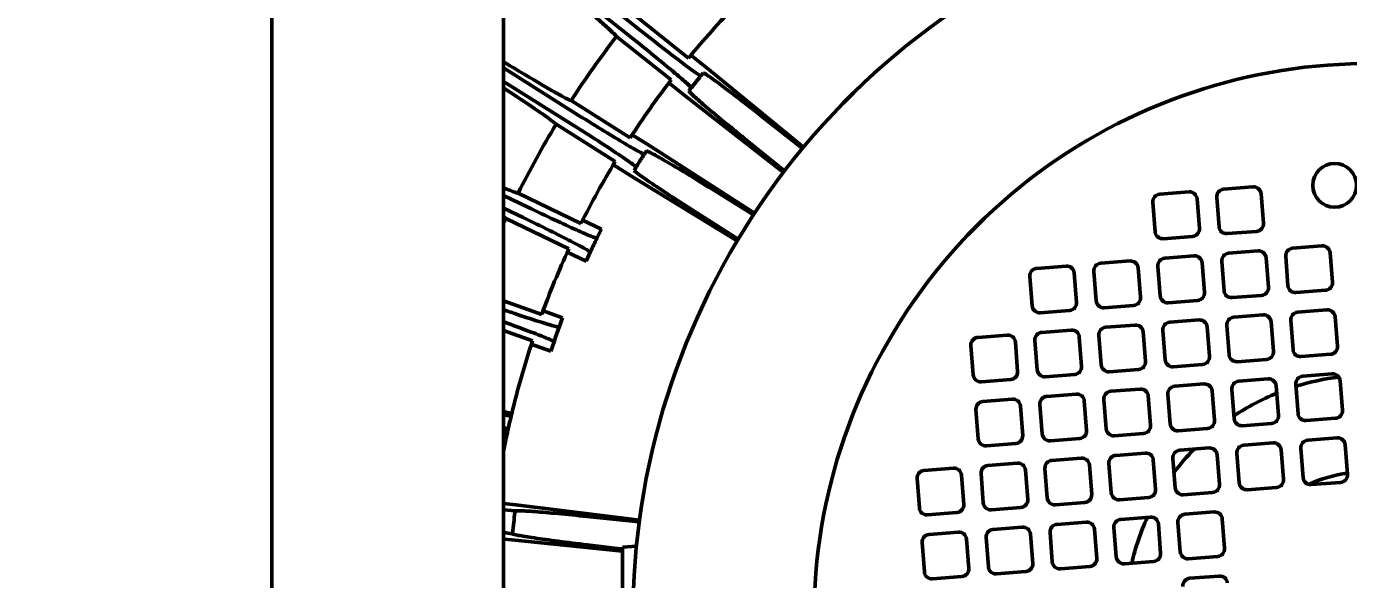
# Model space of a CAD drawing. Header units: inches. Extents: x 11 to 1621, y 11 to 1332.
# Drawn here: x 1080.39 to 1087.29, y 310.09 to 312.97 of the extents above; entities that cross this region are included whole.
import ezdxf

# ---------------------------------------------------------------- set-up
doc = ezdxf.new("R2010")
doc.units = ezdxf.units.IN
doc.header["$LTSCALE"] = 48
doc.header["$MEASUREMENT"] = 0
doc.layers.add('Dimension (ANSI)', color=7, linetype='Continuous', lineweight=25)
doc.layers.add('Visible (ANSI)', color=7, linetype='Continuous', lineweight=50)
doc.styles.add('Dimension Text', font='tahoma.ttf')
doc.dimstyles.new('ELC FT', dxfattribs={"dimscale": 48, "dimtxt": 0.12, "dimasz": 0.098425, "dimexe": 0.05, "dimexo": 0.1, "dimgap": 0.031496, "dimtad": 1, "dimdec": 5, "dimzin": 3, "dimdsep": 46, "dimlunit": 4, "dimtxsty": 'Dimension Text', "dimcen": 0.09, "dimdle": 0.5, "dimclrd": 5, "dimclre": 5, "dimclrt": 256, "dimadec": 1, "dimazin": 3, "dimtfac": 0.833333, "dimtofl": 0, "dimtmove": 0, "dimatfit": 3, "dimfxl": 0, "dimfrac": 2, "dimtolj": 1, "dimtzin": 0, "dimlwd": 25, "dimlwe": 25, "dimarcsym": 0})

# ---------------------------------------------------------------- blocks, each defined once
blk = doc.blocks.new('*D32')
at = {"layer": 'Defpoints', "color": 0, "linetype": 'Continuous', "transparency": 16777216}
for p in [(1009.1438, 460.8893), (1167.9445, 460.8893), (1018.5453, 291.4511)]:
    blk.add_point(p, dxfattribs=at)
at = {"layer": 'Dimension (ANSI)', "color": 5, "linetype": 'Continuous', "lineweight": 25, "transparency": 16777216}
for p, q in [((1163.1445, 460.8893), (1006.7438, 460.8893)), ((1009.1438, 296.1755), (1009.1438, 456.1649)), ((1013.7453, 291.4511), (1006.7438, 291.4511))]:
    blk.add_line(p, q, dxfattribs=at)
at = {"layer": 'Dimension (ANSI)', "color": 5, "linetype": 'Continuous', "transparency": 16777216}
for points in [[(1008.3564, 456.1649), (1009.9312, 456.1649), (1009.1438, 460.8893)], [(1008.3564, 296.1755), (1009.9312, 296.1755), (1009.1438, 291.4511)]]:
    blk.add_solid(points, dxfattribs=at)
at = {"layer": 'Dimension (ANSI)', "linetype": 'Continuous', "lineweight": 25, "transparency": 16777216, "insert": (1003.9957, 376.1702), "char_height": 5.76, "attachment_point": 5, "rotation": 90, "style": 'Dimension Text'}
blk.add_mtext('\\A1;14\'-1 7/16"', dxfattribs=at)
blk = doc.blocks.new('*D51')
at = {"layer": 'Defpoints', "color": 0, "linetype": 'Continuous', "transparency": 16777216}
for p in [(1146.447, 546.4511), (994.5453, 291.4511), (1018.5453, 291.4511)]:
    blk.add_point(p, dxfattribs=at)
at = {"layer": 'Dimension (ANSI)', "color": 5, "linetype": 'Continuous', "lineweight": 25, "transparency": 16777216}
for p, q in [((1141.647, 546.4511), (992.1453, 546.4511)), ((994.5453, 541.7267), (994.5453, 296.1755)), ((1013.7453, 291.4511), (992.1453, 291.4511))]:
    blk.add_line(p, q, dxfattribs=at)
at = {"layer": 'Dimension (ANSI)', "color": 5, "linetype": 'Continuous', "transparency": 16777216}
for points in [[(993.7579, 541.7267), (995.3327, 541.7267), (994.5453, 546.4511)], [(993.7579, 296.1755), (995.3327, 296.1755), (994.5453, 291.4511)]]:
    blk.add_solid(points, dxfattribs=at)
at = {"layer": 'Dimension (ANSI)', "linetype": 'Continuous', "lineweight": 25, "transparency": 16777216, "insert": (990.0336, 418.9511), "char_height": 5.76, "attachment_point": 5, "rotation": 90, "style": 'Dimension Text'}
blk.add_mtext('\\A1;21\'-3"', dxfattribs=at)

msp = doc.modelspace()

# ---------------------------------------------------------------- linework, layer by layer
at = {"layer": 'Visible (ANSI)'}
for p, q in [((1081.668842, 319.578653), (1081.668842, 304.504153)), ((1083.555095, 312.905337), (1081.978586, 314.162562)), ((1082.015406, 314.208733), (1083.591916, 312.951509)), ((1082.876756, 313.072271), (1082.876756, 308.122271)), ((1083.842396, 312.807094), (1083.557641, 313.034178)), ((1083.466871, 312.920357), (1083.751627, 312.693273)), ((1083.854808, 312.822097), (1083.939667, 312.754424)), ((1082.876756, 312.755565), (1083.272425, 312.506951)), ((1083.906585, 312.714401), (1083.918991, 312.729409)), ((1083.939667, 312.754424), (1084.44246, 312.34345)), ((1083.241006, 312.456947), (1082.876756, 312.68582)), ((1083.824621, 312.61016), (1083.739761, 312.677833)), ((1083.844407, 312.635885), (1083.856279, 312.651319)), ((1083.537499, 312.391489), (1083.229109, 312.585263)), ((1084.337173, 312.211424), (1083.824621, 312.61016)), ((1083.151655, 312.461995), (1083.460045, 312.26822)), ((1084.436632, 312.336445), (1084.235611, 312.494391)), ((1083.548153, 312.407787), (1083.640057, 312.350041)), ((1084.143988, 312.3795), (1084.342705, 312.218665)), ((1083.611663, 312.306565), (1083.622311, 312.322868)), ((1083.640057, 312.350041), (1084.185702, 311.997946)), ((1083.541886, 312.193803), (1083.449983, 312.25155)), ((1083.558668, 312.221581), (1083.568736, 312.238248)), ((1084.095859, 311.854961), (1083.541886, 312.193803)), ((1082.876756, 312.091039), (1083.004718, 312.029416)), ((1083.281053, 311.944359), (1082.952906, 312.102386)), ((1084.180695, 311.990333), (1083.963253, 312.124778)), ((1086.452939, 312.109357), (1086.299869, 312.09731)), ((1086.786553, 312.135613), (1086.633483, 312.123566)), ((1086.840937, 311.946384), (1086.82889, 312.099453)), ((1082.979095, 311.976209), (1082.876756, 312.025493)), ((1086.263709, 312.054973), (1086.275756, 311.901903)), ((1086.507323, 311.920128), (1086.495276, 312.073197)), ((1086.597323, 312.081229), (1086.60937, 311.928159)), ((1082.88974, 311.971221), (1083.217887, 311.813194)), ((1083.289815, 311.961748), (1083.387606, 311.914655)), ((1083.885071, 312.000351), (1084.100546, 311.862776)), ((1083.364259, 311.868274), (1083.387606, 311.914655)), ((1086.318093, 311.865743), (1086.471163, 311.87779)), ((1086.651707, 311.891999), (1086.804777, 311.904046)), ((1087.146423, 311.828255), (1086.993353, 311.816208)), ((1083.307546, 311.748408), (1083.209755, 311.795501)), ((1083.307546, 311.748408), (1083.329251, 311.795579)), ((1086.145581, 311.749487), (1085.992511, 311.73744)), ((1086.479195, 311.775743), (1086.326125, 311.763696)), ((1086.533579, 311.586513), (1086.521532, 311.739583)), ((1086.623579, 311.747615), (1086.635626, 311.594545)), ((1086.812809, 311.801999), (1086.659739, 311.789952)), ((1086.867193, 311.612769), (1086.855146, 311.765839)), ((1086.957193, 311.773871), (1086.96924, 311.620801)), ((1087.200807, 311.639025), (1087.18876, 311.792095)), ((1085.622737, 311.668847), (1085.634784, 311.515777)), ((1085.811966, 311.723231), (1085.658896, 311.711184)), ((1085.866351, 311.534001), (1085.854304, 311.687071)), ((1085.956351, 311.695103), (1085.968398, 311.542033)), ((1086.199965, 311.560257), (1086.187918, 311.713327)), ((1086.289965, 311.721359), (1086.302012, 311.568289)), ((1083.076282, 311.471328), (1082.876756, 311.541145)), ((1086.344349, 311.532129), (1086.497419, 311.544176)), ((1086.677963, 311.558385), (1086.831033, 311.570432)), ((1087.011578, 311.584641), (1087.164647, 311.596688)), ((1083.083042, 311.489589), (1083.185491, 311.453741)), ((1085.677121, 311.479617), (1085.830191, 311.491664)), ((1086.010735, 311.505873), (1086.163805, 311.51792)), ((1086.839065, 311.468385), (1086.685995, 311.456338)), ((1087.172679, 311.494641), (1087.019609, 311.482594)), ((1083.167483, 311.405037), (1083.185491, 311.453741)), ((1086.171837, 311.415873), (1086.018767, 311.403826)), ((1086.505451, 311.442129), (1086.352381, 311.430082)), ((1086.559835, 311.252899), (1086.547788, 311.405969)), ((1086.649835, 311.414001), (1086.661882, 311.260931)), ((1086.893449, 311.279155), (1086.881402, 311.432225)), ((1086.983449, 311.440257), (1086.995496, 311.287187)), ((1087.227063, 311.305411), (1087.215016, 311.458481)), ((1082.876756, 311.386907), (1083.028199, 311.333915)), ((1083.124548, 311.279575), (1083.140835, 311.32888)), ((1085.504608, 311.363361), (1085.351538, 311.351314)), ((1085.558993, 311.174131), (1085.546946, 311.327201)), ((1085.648993, 311.335233), (1085.66104, 311.182163)), ((1085.838222, 311.389617), (1085.685152, 311.37757)), ((1085.892607, 311.200387), (1085.88056, 311.353457)), ((1085.982607, 311.361489), (1085.994654, 311.208419)), ((1086.226221, 311.226643), (1086.214174, 311.379713)), ((1086.316221, 311.387745), (1086.328268, 311.234675)), ((1083.124548, 311.279575), (1083.022099, 311.315423)), ((1085.315379, 311.308977), (1085.327426, 311.155907)), ((1087.037833, 311.251027), (1087.190903, 311.263074)), ((1086.370605, 311.198515), (1086.523675, 311.210562)), ((1086.704219, 311.224771), (1086.857289, 311.236818)), ((1085.369763, 311.119747), (1085.522833, 311.131794)), ((1085.703377, 311.146003), (1085.856447, 311.15805)), ((1086.036991, 311.172259), (1086.190061, 311.184306)), ((1086.865321, 311.134771), (1086.712251, 311.122724)), ((1087.198935, 311.161027), (1087.045865, 311.14898)), ((1087.253319, 310.971797), (1087.241272, 311.124867)), ((1085.864478, 311.056003), (1085.711408, 311.043956)), ((1086.198093, 311.082259), (1086.045023, 311.070212)), ((1086.342477, 311.054131), (1086.354524, 310.901061)), ((1086.531707, 311.108515), (1086.378637, 311.096468)), ((1086.586091, 310.919285), (1086.574044, 311.072355)), ((1086.676091, 311.080387), (1086.688138, 310.927317)), ((1086.919705, 310.945541), (1086.907658, 311.098611)), ((1087.009705, 311.106643), (1087.021752, 310.953573)), ((1085.530864, 311.029747), (1085.377794, 311.0177)), ((1085.585249, 310.840517), (1085.573202, 310.993587)), ((1085.675249, 311.001619), (1085.687296, 310.848549)), ((1085.918863, 310.866773), (1085.906816, 311.019843)), ((1086.008863, 311.027875), (1086.02091, 310.874805)), ((1086.252477, 310.893029), (1086.24043, 311.046099)), ((1082.920229, 310.955422), (1082.876756, 310.965344)), ((1082.916812, 310.941063), (1082.92025, 310.955417)), ((1085.341635, 310.975363), (1085.353681, 310.822293)), ((1087.064089, 310.917413), (1087.217159, 310.92946)), ((1082.876756, 310.864388), (1082.898328, 310.859464)), ((1082.898348, 310.85946), (1082.901478, 310.873884)), ((1086.063247, 310.838645), (1086.216317, 310.850692)), ((1086.396861, 310.864901), (1086.549931, 310.876948)), ((1086.730475, 310.891157), (1086.883545, 310.903204)), ((1085.396019, 310.786133), (1085.549089, 310.79818)), ((1085.729633, 310.812389), (1085.882703, 310.824436)), ((1086.557963, 310.774901), (1086.404893, 310.762854)), ((1086.891577, 310.801157), (1086.738507, 310.78911)), ((1087.035961, 310.773028), (1087.048008, 310.619958)), ((1087.225191, 310.827413), (1087.072121, 310.815366)), ((1087.279575, 310.638183), (1087.267528, 310.791253)), ((1085.890734, 310.722389), (1085.737664, 310.710342)), ((1086.224349, 310.748645), (1086.071279, 310.736598)), ((1086.278733, 310.559415), (1086.266686, 310.712485)), ((1086.368733, 310.720516), (1086.38078, 310.567446)), ((1086.612347, 310.585671), (1086.6003, 310.738741)), ((1086.702347, 310.746772), (1086.714394, 310.593702)), ((1086.945961, 310.611927), (1086.933914, 310.764997)), ((1085.223506, 310.669877), (1085.070436, 310.65783)), ((1085.367891, 310.641748), (1085.379937, 310.488678)), ((1085.55712, 310.696133), (1085.40405, 310.684086)), ((1085.611505, 310.506903), (1085.599458, 310.659973)), ((1085.701505, 310.668004), (1085.713552, 310.514934)), ((1085.945119, 310.533159), (1085.933072, 310.686229)), ((1086.035119, 310.69426), (1086.047166, 310.54119)), ((1085.034277, 310.615492), (1085.046323, 310.462422)), ((1085.277891, 310.480647), (1085.265844, 310.633717)), ((1086.756731, 310.557543), (1086.909801, 310.56959)), ((1087.090345, 310.583799), (1087.243415, 310.595846)), ((1086.089503, 310.505031), (1086.242573, 310.517078)), ((1086.423117, 310.531287), (1086.576187, 310.543334)), ((1082.876756, 310.486087), (1082.941767, 310.478762)), ((1082.876756, 310.451981), (1082.937582, 310.446684)), ((1082.941767, 310.478762), (1083.586145, 310.398283)), ((1085.088661, 310.426263), (1085.241731, 310.43831)), ((1085.422275, 310.452519), (1085.575345, 310.464566)), ((1085.755889, 310.478775), (1085.908959, 310.490822)), ((1086.584219, 310.441287), (1086.431149, 310.42924)), ((1083.584937, 310.389251), (1083.330667, 310.41604)), ((1085.583376, 310.362519), (1085.430306, 310.350472)), ((1085.91699, 310.388775), (1085.76392, 310.376728)), ((1086.061375, 310.360646), (1086.073422, 310.207576)), ((1086.250605, 310.415031), (1086.097535, 310.402984)), ((1086.304989, 310.225801), (1086.292942, 310.378871)), ((1086.394989, 310.386902), (1086.407036, 310.233832)), ((1086.638603, 310.252057), (1086.626556, 310.405127)), ((1082.924174, 310.327698), (1082.876756, 310.334258)), ((1082.921107, 310.295402), (1082.876756, 310.300399)), ((1083.498372, 310.237396), (1082.921107, 310.295402)), ((1085.249762, 310.336263), (1085.096692, 310.324216)), ((1085.304147, 310.147033), (1085.2921, 310.300103)), ((1085.394147, 310.308134), (1085.406193, 310.155064)), ((1085.637761, 310.173289), (1085.625714, 310.326359)), ((1085.727761, 310.33439), (1085.739808, 310.18132)), ((1085.971375, 310.199545), (1085.959328, 310.352615)), ((1083.314242, 310.27001), (1083.498372, 310.247915)), ((1083.570404, 310.26386), (1083.498372, 310.258714)), ((1083.498372, 310.258714), (1083.498372, 309.510683)), ((1085.060533, 310.281878), (1085.072579, 310.128808)), ((1085.782145, 310.145161), (1085.935215, 310.157208)), ((1086.115759, 310.171417), (1086.268829, 310.183464)), ((1086.449373, 310.197673), (1086.602443, 310.20972)), ((1085.114917, 310.092649), (1085.267987, 310.104696)), ((1085.448531, 310.118905), (1085.601601, 310.130952)), ((1086.610475, 310.107673), (1086.457405, 310.095626))]:
    msp.add_line(p, q, dxfattribs=at)
msp.add_circle((1087.212447, 312.143462), 0.114173, dxfattribs=at)
for centre, radius, start, end in [((1087.390215, 309.884699), 3.838583, 72.7611425, 284.857357), ((1087.390215, 309.884699), 4.596457, 135.9073975, 140.5211739), ((1087.390215, 309.884699), 4.96063, 142.2693495, 147.0163648), ((1087.390215, 309.884699), 2.893701, 63.8732732, 296.1267268), ((1087.390215, 309.884699), 4.596457, 142.3359689, 146.9497454), ((1087.390215, 309.884699), 4.96063, 148.6979209, 153.4449363), ((1087.390215, 309.884699), 4.596457, 148.7645404, 153.3783168), ((1086.302958, 312.058062), 0.03937, 94.5, 184.5), ((1086.456028, 312.070109), 0.03937, 4.5, 94.5), ((1086.636572, 312.084318), 0.03937, 94.5, 184.5), ((1086.789642, 312.096365), 0.03937, 4.5, 94.5), ((1087.390215, 309.884699), 4.96063, 155.1264923, 155.4854567), ((1086.801688, 311.943295), 0.03937, 274.5, 4.5), ((1086.315004, 311.904992), 0.03937, 184.5, 274.5), ((1086.468074, 311.917039), 0.03937, 274.5, 4.5), ((1086.648618, 311.931248), 0.03937, 184.5, 274.5), ((1087.390215, 309.884699), 4.596457, 155.1931118, 159.8068882), ((1086.996442, 311.77696), 0.03937, 94.5, 184.5), ((1087.149512, 311.789006), 0.03937, 4.5, 94.5), ((1086.148669, 311.710238), 0.03937, 4.5, 94.5), ((1086.329214, 311.724448), 0.03937, 94.5, 184.5), ((1086.482284, 311.736494), 0.03937, 4.5, 94.5), ((1086.662828, 311.750704), 0.03937, 94.5, 184.5), ((1086.815898, 311.76275), 0.03937, 4.5, 94.5), ((1085.661985, 311.671936), 0.03937, 94.5, 184.5), ((1085.815055, 311.683982), 0.03937, 4.5, 94.5), ((1085.995599, 311.698192), 0.03937, 94.5, 184.5), ((1086.827944, 311.60968), 0.03937, 274.5, 4.5), ((1087.008489, 311.62389), 0.03937, 184.5, 274.5), ((1087.161559, 311.635936), 0.03937, 274.5, 4.5), ((1085.827102, 311.530913), 0.03937, 274.5, 4.5), ((1086.007646, 311.545122), 0.03937, 184.5, 274.5), ((1086.160716, 311.557168), 0.03937, 274.5, 4.5), ((1086.34126, 311.571378), 0.03937, 184.5, 274.5), ((1086.49433, 311.583424), 0.03937, 274.5, 4.5), ((1086.674874, 311.597634), 0.03937, 184.5, 274.5), ((1085.674032, 311.518866), 0.03937, 184.5, 274.5), ((1086.842154, 311.429136), 0.03937, 4.5, 94.5), ((1087.022698, 311.443346), 0.03937, 94.5, 184.5), ((1087.175768, 311.455392), 0.03937, 4.5, 94.5), ((1086.021855, 311.364578), 0.03937, 94.5, 184.5), ((1086.174925, 311.376624), 0.03937, 4.5, 94.5), ((1086.35547, 311.390834), 0.03937, 94.5, 184.5), ((1086.50854, 311.40288), 0.03937, 4.5, 94.5), ((1086.689084, 311.41709), 0.03937, 94.5, 184.5), ((1087.390215, 309.884699), 4.596457, 161.6216832, 166.5293978), ((1085.354627, 311.312066), 0.03937, 94.5, 184.5), ((1085.507697, 311.324112), 0.03937, 4.5, 94.5), ((1085.688241, 311.338322), 0.03937, 94.5, 184.5), ((1085.841311, 311.350368), 0.03937, 4.5, 94.5), ((1086.70113, 311.26402), 0.03937, 184.5, 274.5), ((1086.8542, 311.276066), 0.03937, 274.5, 4.5), ((1087.034745, 311.290276), 0.03937, 184.5, 274.5), ((1087.187815, 311.302322), 0.03937, 274.5, 4.5), ((1085.853358, 311.197298), 0.03937, 274.5, 4.5), ((1086.033902, 311.211508), 0.03937, 184.5, 274.5), ((1086.186972, 311.223554), 0.03937, 274.5, 4.5), ((1086.367516, 311.237764), 0.03937, 184.5, 274.5), ((1086.520586, 311.24981), 0.03937, 274.5, 4.5), ((1085.366674, 311.158996), 0.03937, 184.5, 274.5), ((1085.519744, 311.171042), 0.03937, 274.5, 4.5), ((1085.700288, 311.185252), 0.03937, 184.5, 274.5), ((1086.71534, 311.083475), 0.03937, 94.5, 184.5), ((1086.86841, 311.095522), 0.03937, 4.5, 94.5), ((1087.048954, 311.109731), 0.03937, 94.5, 184.5), ((1087.390215, 309.884699), 1.269685, 97.0669996, 107.4003349), ((1087.202024, 311.121778), 0.03937, 4.5, 94.5), ((1085.867567, 311.016754), 0.03937, 4.5, 94.5), ((1086.048111, 311.030963), 0.03937, 94.5, 184.5), ((1086.201181, 311.04301), 0.03937, 4.5, 94.5), ((1086.381726, 311.057219), 0.03937, 94.5, 184.5), ((1086.534796, 311.069266), 0.03937, 4.5, 94.5), ((1087.390215, 309.884699), 1.269685, 112.1905523, 123.6318947), ((1085.380883, 310.978451), 0.03937, 94.5, 184.5), ((1085.533953, 310.990498), 0.03937, 4.5, 94.5), ((1085.714497, 311.004707), 0.03937, 94.5, 184.5), ((1087.014006, 309.970566), 4.210573, 166.3526284, 166.4731766), ((1086.546842, 310.916196), 0.03937, 274.5, 4.5), ((1086.727386, 310.930405), 0.03937, 184.5, 274.5), ((1086.880456, 310.942452), 0.03937, 274.5, 4.5), ((1087.061001, 310.956661), 0.03937, 184.5, 274.5), ((1087.214071, 310.968708), 0.03937, 274.5, 4.5), ((1087.390215, 309.884699), 4.596457, 167.7563164, 169.0952616), ((1087.014006, 309.970566), 4.210573, 167.8125377, 167.9330796), ((1085.726544, 310.851637), 0.03937, 184.5, 274.5), ((1085.879614, 310.863684), 0.03937, 274.5, 4.5), ((1086.060158, 310.877893), 0.03937, 184.5, 274.5), ((1086.213228, 310.88994), 0.03937, 274.5, 4.5), ((1086.393772, 310.904149), 0.03937, 184.5, 274.5), ((1085.39293, 310.825381), 0.03937, 184.5, 274.5), ((1085.546, 310.837428), 0.03937, 274.5, 4.5), ((1086.561052, 310.735652), 0.03937, 4.5, 94.5), ((1086.741596, 310.749861), 0.03937, 94.5, 184.5), ((1086.894666, 310.761908), 0.03937, 4.5, 94.5), ((1087.07521, 310.776117), 0.03937, 94.5, 184.5), ((1087.22828, 310.788164), 0.03937, 4.5, 94.5), ((1085.740753, 310.671093), 0.03937, 94.5, 184.5), ((1085.893823, 310.68314), 0.03937, 4.5, 94.5), ((1086.074367, 310.697349), 0.03937, 94.5, 184.5), ((1086.227437, 310.709396), 0.03937, 4.5, 94.5), ((1086.407982, 310.723605), 0.03937, 94.5, 184.5), ((1087.390215, 309.884699), 1.269685, 135.8760361, 143.1239639), ((1085.073525, 310.618581), 0.03937, 94.5, 184.5), ((1085.226595, 310.630628), 0.03937, 4.5, 94.5), ((1085.407139, 310.644837), 0.03937, 94.5, 184.5), ((1085.560209, 310.656884), 0.03937, 4.5, 94.5), ((1087.390215, 309.884699), 0.767717, 98.3225537, 114.1431606), ((1087.240327, 310.635094), 0.03937, 274.5, 4.5), ((1086.420028, 310.570535), 0.03937, 184.5, 274.5), ((1086.573098, 310.582582), 0.03937, 274.5, 4.5), ((1086.753642, 310.596791), 0.03937, 184.5, 274.5), ((1086.906712, 310.608838), 0.03937, 274.5, 4.5), ((1087.087257, 310.623047), 0.03937, 184.5, 274.5), ((1085.572256, 310.503814), 0.03937, 274.5, 4.5), ((1085.7528, 310.518023), 0.03937, 184.5, 274.5), ((1085.90587, 310.53007), 0.03937, 274.5, 4.5), ((1086.086414, 310.544279), 0.03937, 184.5, 274.5), ((1086.239484, 310.556326), 0.03937, 274.5, 4.5), ((1085.085572, 310.465511), 0.03937, 184.5, 274.5), ((1085.238642, 310.477558), 0.03937, 274.5, 4.5), ((1085.419186, 310.491767), 0.03937, 184.5, 274.5), ((1086.434238, 310.389991), 0.03937, 94.5, 184.5), ((1086.587308, 310.402038), 0.03937, 4.5, 94.5), ((1085.586465, 310.32327), 0.03937, 4.5, 94.5), ((1085.767009, 310.337479), 0.03937, 94.5, 184.5), ((1085.920079, 310.349526), 0.03937, 4.5, 94.5), ((1086.100623, 310.363735), 0.03937, 94.5, 184.5), ((1087.390215, 309.884699), 1.269685, 155.3681053, 166.8094477), ((1086.253693, 310.375782), 0.03937, 4.5, 94.5), ((1085.099781, 310.284967), 0.03937, 94.5, 184.5), ((1085.252851, 310.297014), 0.03937, 4.5, 94.5), ((1085.433395, 310.311223), 0.03937, 94.5, 184.5), ((1086.26574, 310.222712), 0.03937, 274.5, 4.5), ((1086.446284, 310.236921), 0.03937, 184.5, 274.5), ((1086.599354, 310.248968), 0.03937, 274.5, 4.5), ((1085.445442, 310.158153), 0.03937, 184.5, 274.5), ((1085.598512, 310.1702), 0.03937, 274.5, 4.5), ((1085.779056, 310.184409), 0.03937, 184.5, 274.5), ((1085.932126, 310.196456), 0.03937, 274.5, 4.5), ((1086.11267, 310.210665), 0.03937, 184.5, 274.5), ((1085.111828, 310.131897), 0.03937, 184.5, 274.5), ((1085.264898, 310.143944), 0.03937, 274.5, 4.5), ((1086.460494, 310.056377), 0.03937, 94.5, 184.5), ((1086.613564, 310.068424), 0.03937, 4.5, 94.5)]:
    msp.add_arc(centre, radius, start, end, dxfattribs=at)
for centre, major_axis, ratio, start_param, end_param in [((1085.861712, 310.620787), (1.220939, 2.535306), 0.9920756, 1.55645939, 1.58513332), ((1085.788907, 310.445021), (0.929398, 2.656066), 0.9920756, 1.55645939, 1.58513332), ((1082.532974, 311.028667), (0.383837, -0.087608), 0.01249982, 5.82511835, 6.2830498), ((1086.809381, 310.01727), (0.892558, 3.91055), 0.99739926, 1.56220792, 1.57938473), ((1082.517642, 310.961497), (-0.383837, 0.087609), 0.01249982, 3.14172815, 3.50532702)]:
    msp.add_ellipse(centre, major_axis=major_axis, ratio=ratio, start_param=start_param, end_param=end_param, dxfattribs=at)
for points, knots in [([(1081.694849, 314.329347), (1081.697076, 314.331341), (1081.713353, 314.322144), (1081.77221, 314.282384), (1081.815344, 314.251392), (1081.907008, 314.183117), (1081.974958, 314.13204), (1082.193444, 313.962893), (1082.310353, 313.871125), (1082.540506, 313.68849), (1082.666177, 313.58779), (1082.923951, 313.378887), (1083.081672, 313.2506), (1083.271628, 313.093167), (1083.330616, 313.043562), (1083.399523, 312.983836), (1083.418617, 312.966875), (1083.449717, 312.938236), (1083.460531, 312.927535), (1083.466871, 312.920357)], [-17.29365989, -17.29365989, -17.29365989, -17.29365989, -13.61384146, -13.61384146, -9.87956884, -9.87956884, -7.48683973, -7.48683973, -5.3151309, -5.3151309, -3.17070036, -3.17070036, -1.71223176, -1.71223176, -0.89223943, -0.89223943, -0.46586973, -0.46586973, 0, 0, 0, 0]), ([(1083.591916, 312.951509), (1083.632935, 312.918796), (1083.673723, 312.886638), (1083.748927, 312.828074), (1083.782783, 312.802083), (1083.840105, 312.75889), (1083.863127, 312.742015), (1083.888108, 312.724603), (1083.894818, 312.720166), (1083.903729, 312.714878), (1083.906136, 312.713858), (1083.906585, 312.714401)], [0, 0, 0, 0, 0.3997919, 0.3997919, 0.78801149, 0.78801149, 1.17290367, 1.17290367, 1.37970565, 1.37970565, 1.57519948, 1.57519948, 1.57519948, 1.57519948]), ([(1083.856279, 312.651319), (1083.856709, 312.651877), (1083.855178, 312.653997), (1083.84804, 312.661509), (1083.842221, 312.667062), (1083.819687, 312.687543), (1083.798112, 312.706232), (1083.743247, 312.752506), (1083.710373, 312.77973), (1083.636543, 312.840017), (1083.596115, 312.872625), (1083.555095, 312.905337)], [0, 0, 0, 0, 0.19549809, 0.19549809, 0.40230456, 0.40230456, 0.78720508, 0.78720508, 1.17543315, 1.17543315, 1.57523368, 1.57523368, 1.57523368, 1.57523368]), ([(1083.229109, 312.585263), (1083.220327, 312.588841), (1083.206834, 312.59542), (1083.170095, 312.614992), (1083.148127, 312.627206), (1083.070278, 312.671744), (1083.005057, 312.710366), (1082.912898, 312.765846), (1082.895032, 312.776638), (1082.876696, 312.787744)], [-3.937722582, -3.937722582, -3.937722582, -3.937722582, -3.835677227, -3.835677227, -3.742245302, -3.742245302, -3.562687192, -3.562687192, -3.521534319, -3.521534319, -3.521534319, -3.521534319]), ([(1083.906585, 312.714401), (1083.906121, 312.713835), (1083.905703, 312.713326), (1083.905274, 312.712802), (1083.904747, 312.71216), (1083.904202, 312.711495), (1083.903657, 312.710828), (1083.902586, 312.70952), (1083.901514, 312.708207), (1083.900428, 312.706876), (1083.899365, 312.705572), (1083.89829, 312.70425), (1083.897207, 312.702917), (1083.896142, 312.701606), (1083.89507, 312.700285), (1083.893993, 312.698953), (1083.891875, 312.696337), (1083.889735, 312.693682), (1083.887586, 312.691007), (1083.885464, 312.688366), (1083.883333, 312.685704), (1083.881208, 312.683039), (1083.879082, 312.680373), (1083.876961, 312.677704), (1083.874858, 312.675047), (1083.872729, 312.672357), (1083.870617, 312.66968), (1083.868537, 312.667033), (1083.867479, 312.665686), (1083.866429, 312.664347), (1083.865388, 312.663017), (1083.864329, 312.661665), (1083.86328, 312.660322), (1083.862246, 312.658996), (1083.861189, 312.657641), (1083.860148, 312.656303), (1083.85911, 312.654969), (1083.858582, 312.654289), (1083.858055, 312.65361), (1083.857546, 312.652953), (1083.85713, 312.652418), (1083.856727, 312.651897), (1083.856279, 312.651319)], [4.6745427293, 4.6745427293, 4.6745427293, 4.6745427293, 4.6766032851, 4.6766032851, 4.6766032851, 4.6791315137, 4.6791315137, 4.6791315137, 4.6840938411, 4.6840938411, 4.6840938411, 4.6889526229, 4.6889526229, 4.6889526229, 4.693730387, 4.693730387, 4.693730387, 4.7031180048, 4.7031180048, 4.7031180048, 4.7123889469, 4.7123889469, 4.7123889469, 4.7216598917, 4.7216598917, 4.7216598917, 4.7310475179, 4.7310475179, 4.7310475179, 4.7358252885, 4.7358252885, 4.7358252885, 4.7406840788, 4.7406840788, 4.7406840788, 4.7456464171, 4.7456464171, 4.7456464171, 4.748174652, 4.748174652, 4.748174652, 4.7502352135, 4.7502352135, 4.7502352135, 4.7502352135]), ([(1084.235611, 312.494391), (1084.194226, 312.526907), (1084.15314, 312.558946), (1084.077648, 312.617067), (1084.043762, 312.642772), (1083.986063, 312.685602), (1083.962778, 312.702338), (1083.937577, 312.71948), (1083.930828, 312.723818), (1083.921863, 312.728968), (1083.919439, 312.729951), (1083.918991, 312.729409)], [-1.57592415, -1.57592415, -1.57592415, -1.57592415, -1.17486745, -1.17486745, -0.78796298, -0.78796298, -0.40143527, -0.40143527, -0.19502231, -0.19502231, 0, 0, 0, 0]), ([(1082.876756, 312.652153), (1082.939804, 312.610793), (1082.995541, 312.573719), (1083.069365, 312.523299), (1083.09276, 312.506913), (1083.130892, 312.479188), (1083.144047, 312.468873), (1083.151655, 312.461995)], [-1.66525952, -1.66525952, -1.66525952, -1.66525952, -0.95432856, -0.95432856, -0.49894011, -0.49894011, 0, 0, 0, 0]), ([(1083.844407, 312.635885), (1083.843525, 312.634738), (1083.850809, 312.626873), (1083.880399, 312.599349), (1083.901862, 312.580398), (1083.956401, 312.53372), (1083.988982, 312.506417), (1084.044269, 312.460756), (1084.064339, 312.444292), (1084.104344, 312.411643), (1084.124129, 312.395573), (1084.143988, 312.3795)], [-1.5759127, -1.5759127, -1.5759127, -1.5759127, -1.17444953, -1.17444953, -0.78795723, -0.78795723, -0.40102019, -0.40102019, -0.19468448, -0.19468448, 0, 0, 0, 0]), ([(1083.272425, 312.506951), (1083.316849, 312.479037), (1083.360981, 312.451647), (1083.442269, 312.401872), (1083.478823, 312.379835), (1083.54062, 312.343331), (1083.565387, 312.32914), (1083.59216, 312.314635), (1083.599324, 312.310977), (1083.608772, 312.30672), (1083.611278, 312.305975), (1083.611663, 312.306565)], [0, 0, 0, 0, 0.3997919, 0.3997919, 0.78801149, 0.78801149, 1.17290367, 1.17290367, 1.37970565, 1.37970565, 1.57519948, 1.57519948, 1.57519948, 1.57519948]), ([(1083.568736, 312.238248), (1083.569101, 312.238851), (1083.567342, 312.240786), (1083.559408, 312.247451), (1083.553004, 312.252318), (1083.528319, 312.270147), (1083.504787, 312.286303), (1083.445086, 312.326143), (1083.409371, 312.349515), (1083.329255, 312.401156), (1083.28543, 312.429033), (1083.241006, 312.456947)], [0, 0, 0, 0, 0.19549809, 0.19549809, 0.40230456, 0.40230456, 0.78720508, 0.78720508, 1.17543315, 1.17543315, 1.57523368, 1.57523368, 1.57523368, 1.57523368]), ([(1083.611663, 312.306565), (1083.611265, 312.305952), (1083.610907, 312.305399), (1083.610539, 312.30483), (1083.610088, 312.304133), (1083.609621, 312.303411), (1083.609153, 312.302687), (1083.608236, 312.301268), (1083.607317, 312.299843), (1083.606388, 312.298398), (1083.605478, 312.296984), (1083.604557, 312.29555), (1083.60363, 312.294104), (1083.602719, 312.292682), (1083.601802, 312.291249), (1083.60088, 312.289805), (1083.599069, 312.286968), (1083.597239, 312.28409), (1083.595403, 312.281192), (1083.59359, 312.278329), (1083.591771, 312.275446), (1083.589957, 312.272559), (1083.588143, 312.269673), (1083.586335, 312.266783), (1083.584542, 312.263907), (1083.582727, 312.260995), (1083.580929, 312.258098), (1083.579158, 312.255235), (1083.578257, 312.253778), (1083.577364, 312.25233), (1083.576478, 312.250892), (1083.575578, 312.24943), (1083.574685, 312.247978), (1083.573806, 312.246544), (1083.572908, 312.24508), (1083.572023, 312.243634), (1083.571141, 312.242192), (1083.570692, 312.241457), (1083.570245, 312.240723), (1083.569812, 312.240013), (1083.56946, 312.239435), (1083.569117, 312.238873), (1083.568736, 312.238248)], [4.6745427339, 4.6745427339, 4.6745427339, 4.6745427339, 4.6766032895, 4.6766032895, 4.6766032895, 4.6791315178, 4.6791315178, 4.6791315178, 4.6840938448, 4.6840938448, 4.6840938448, 4.6889526261, 4.6889526261, 4.6889526261, 4.6937303896, 4.6937303896, 4.6937303896, 4.7031180064, 4.7031180064, 4.7031180064, 4.7123889475, 4.7123889475, 4.7123889475, 4.7216598913, 4.7216598913, 4.7216598913, 4.7310475165, 4.7310475165, 4.7310475165, 4.7358252866, 4.7358252866, 4.7358252866, 4.7406840764, 4.7406840764, 4.7406840764, 4.7456464142, 4.7456464142, 4.7456464142, 4.7481746489, 4.7481746489, 4.7481746489, 4.7502352101, 4.7502352101, 4.7502352101, 4.7502352101]), ([(1083.963253, 312.124778), (1083.918488, 312.152457), (1083.874073, 312.179694), (1083.792548, 312.228996), (1083.755997, 312.250746), (1083.693866, 312.286847), (1083.668854, 312.30087), (1083.641892, 312.315083), (1083.634699, 312.318637), (1083.625214, 312.322752), (1083.622695, 312.323457), (1083.622311, 312.322868)], [-1.57592415, -1.57592415, -1.57592415, -1.57592415, -1.17486745, -1.17486745, -0.78796298, -0.78796298, -0.40143527, -0.40143527, -0.19502231, -0.19502231, 0, 0, 0, 0]), ([(1083.558668, 312.221581), (1083.557919, 312.220343), (1083.566038, 312.213343), (1083.598523, 312.189305), (1083.621973, 312.172876), (1083.681395, 312.132598), (1083.716829, 312.109115), (1083.776881, 312.069932), (1083.798668, 312.055818), (1083.842077, 312.027853), (1083.863536, 312.0141), (1083.885071, 312.000351)], [-1.5759127, -1.5759127, -1.5759127, -1.5759127, -1.17444953, -1.17444953, -0.78795723, -0.78795723, -0.40102019, -0.40102019, -0.19468448, -0.19468448, 0, 0, 0, 0]), ([(1082.952906, 312.102386), (1082.943803, 312.104952), (1082.92971, 312.109958), (1082.899945, 312.121749), (1082.889013, 312.126212), (1082.876756, 312.131336)], [-3.938722261, -3.938722261, -3.938722261, -3.938722261, -3.836798962, -3.836798962, -3.787911186, -3.787911186, -3.787911186, -3.787911186]), ([(1083.004718, 312.029416), (1083.051988, 312.006652), (1083.098909, 311.984376), (1083.185259, 311.944015), (1083.22405, 311.926209), (1083.289546, 311.896854), (1083.315746, 311.885525), (1083.343975, 311.874109), (1083.351504, 311.871276), (1083.361368, 311.868104), (1083.363942, 311.867644), (1083.364259, 311.868274)], [0, 0, 0, 0, 0.39979191, 0.39979191, 0.78801151, 0.78801151, 1.17290368, 1.17290368, 1.37970566, 1.37970566, 1.57519948, 1.57519948, 1.57519948, 1.57519948]), ([(1083.329251, 311.795579), (1083.329546, 311.796219), (1083.327582, 311.797945), (1083.318951, 311.80368), (1083.312042, 311.8078), (1083.285516, 311.822752), (1083.260323, 311.836172), (1083.196537, 311.869077), (1083.158429, 311.888303), (1083.073035, 311.93065), (1083.026365, 311.953445), (1082.979095, 311.976209)], [0, 0, 0, 0, 0.19549809, 0.19549809, 0.40230456, 0.40230456, 0.78720508, 0.78720508, 1.17543315, 1.17543315, 1.57523368, 1.57523368, 1.57523368, 1.57523368]), ([(1082.876756, 311.495609), (1082.897159, 311.488617), (1082.91719, 311.481807), (1082.981128, 311.460261), (1083.021669, 311.44691), (1083.09004, 311.425073), (1083.117344, 311.416748), (1083.146674, 311.408565), (1083.154472, 311.406592), (1083.16463, 311.404545), (1083.167239, 311.404376), (1083.167483, 311.405037)], [0.23021021, 0.23021021, 0.23021021, 0.23021021, 0.39979191, 0.39979191, 0.78801151, 0.78801151, 1.17290368, 1.17290368, 1.37970566, 1.37970566, 1.57519948, 1.57519948, 1.57519948, 1.57519948]), ([(1083.140835, 311.32888), (1083.141056, 311.329549), (1083.138911, 311.331044), (1083.129693, 311.335777), (1083.122366, 311.339097), (1083.094332, 311.350986), (1083.067795, 311.361501), (1083.000726, 311.387057), (1082.960705, 311.401895), (1082.903557, 311.422637), (1082.890265, 311.427434), (1082.876756, 311.432283)], [0, 0, 0, 0, 0.19549809, 0.19549809, 0.40230456, 0.40230456, 0.78720508, 0.78720508, 1.17543315, 1.17543315, 1.28983548, 1.28983548, 1.28983548, 1.28983548]), ([(1082.937582, 310.446684), (1082.933526, 310.416416), (1082.932388, 310.406217), (1082.928081, 310.368), (1082.92641, 310.352128), (1082.924174, 310.327698)], [-0.370617269, -0.370617269, -0.370617269, -0.370617269, -0.186945223, -0.186945223, -0.000001, -0.000001, -0.000001, -0.000001]), ([(1083.330667, 310.41604), (1083.278875, 310.421497), (1083.227574, 310.426714), (1083.133091, 310.43574), (1083.090619, 310.439494), (1083.018679, 310.445105), (1082.989875, 310.446911), (1082.94923, 310.44842), (1082.938263, 310.448055), (1082.937582, 310.446684)], [-1.56714313, -1.56714313, -1.56714313, -1.56714313, -1.17031837, -1.17031837, -0.78356814, -0.78356814, -0.39697383, -0.39697383, 0, 0, 0, 0]), ([(1082.924174, 310.327698), (1082.924101, 310.326249), (1082.934511, 310.323458), (1082.974311, 310.315885), (1083.002612, 310.311254), (1083.073705, 310.30074), (1083.115853, 310.294954), (1083.210324, 310.282672), (1083.262008, 310.276278), (1083.314242, 310.27001)], [-1.57566557, -1.57566557, -1.57566557, -1.57566557, -1.17429602, -1.17429602, -0.78782922, -0.78782922, -0.40087549, -0.40087549, 0, 0, 0, 0])]:
    msp.add_open_spline(points, degree=3, knots=knots, dxfattribs=at)
msp.add_open_spline([(1082.876756, 311.979826), (1082.882093, 311.976481), (1082.886393, 311.973625), (1082.88974, 311.971221)], degree=3, dxfattribs=at)

# ---------------------------------------------------------------- dimensions: what is measured, and where the dimension line sits
at = {"layer": 'Dimension (ANSI)', "color": 5, "linetype": 'Continuous', "lineweight": 25, "true_color": 0x0000ff}
for base, p1, p2, picture, middle in [((994.545281, 291.451101), (1146.446979, 546.451101), (1018.545281, 291.451101), '*D51', (994.545281, 418.951101)), ((1009.143755, 460.889261), (1018.545281, 291.451101), (1167.944479, 460.889261), '*D32', (1009.143755, 376.170181))]:
    dim = msp.add_linear_dim(base=base, p1=p1, p2=p2, angle=270, dimstyle='ELC FT', override={"dimgap": 0.031496, "dimdec": 5, "dimlfac": 1, "dimtol": 0, "dimlim": 0, "dimtp": 0, "dimtm": 0, "dimtdec": 2, "dimatfit": 1}, dxfattribs=at)
    dim.commit()
    dim.dimension.update_dxf_attribs({"geometry": picture, "text_midpoint": middle, "dimtype": 160})

doc.saveas('drawing.dxf')
